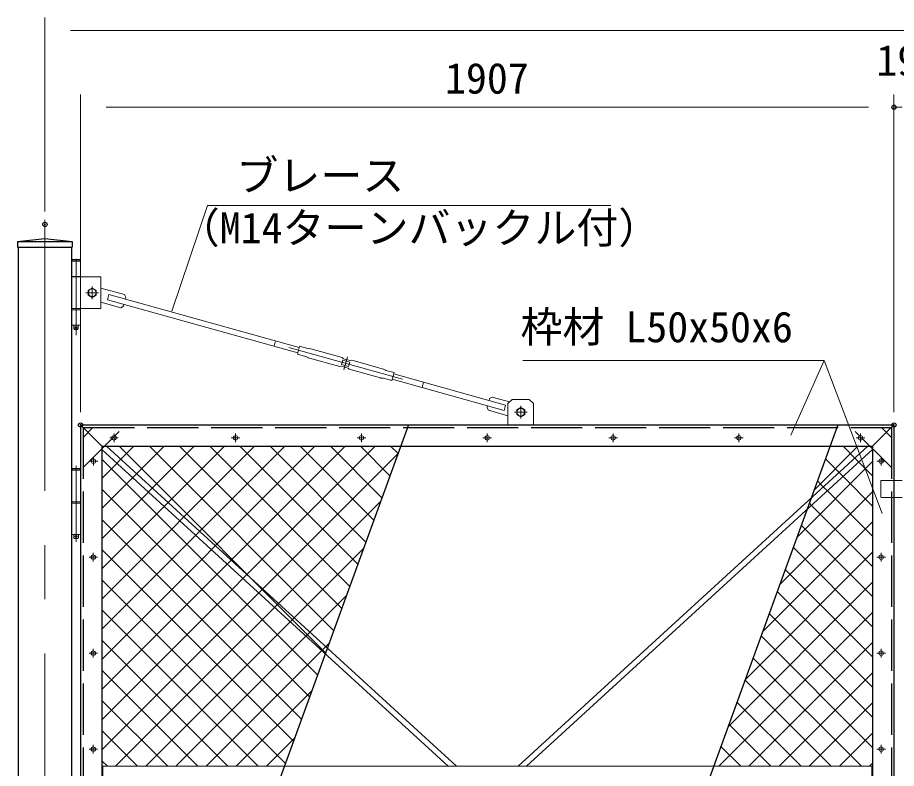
# Model space of a CAD drawing. Units: millimetres, scale not verified. Extents: x -6300 to 6300, y -4455 to 4455.
# Drawn here: x -4433 to -2373, y -313 to 1447 of the extents above; entities that cross this region are included whole.
import ezdxf
from ezdxf.enums import TextEntityAlignment as Align

# ---------------------------------------------------------------- set-up
doc = ezdxf.new("R2010")
doc.units = ezdxf.units.MM
doc.header["$LTSCALE"] = 20
doc.header["$PDMODE"] = 32
doc.header["$PDSIZE"] = 10
doc.linetypes.add('DASHED', pattern=[7.5, 6, -1.5])
doc.linetypes.add('USER1', pattern=[50.8, 31.75, -6.35, 6.35, -6.35])
for name, color, linetype, lineweight in [('0-4_D-STR-DIM', 7, 'Continuous', 13), ('0-6_Defpoints', 8, 'Continuous', 25), ('0-7_D-STR-TXT', 7, 'Continuous', 13), ('0-8_D-STR2', 7, 'Continuous', 13), ('0-9_D-STR1', 1, 'Continuous', 25), ('0-A_D-BMK', 2, 'USER1', 13), ('0-B_D-STR3', 3, 'Continuous', 13)]:
    doc.layers.add(name, color=color, linetype=linetype, lineweight=lineweight)
doc.styles.add('ＭＳ ゴシック', font='')
doc.styles.get('ＭＳ ゴシック').set_extended_font_data('MS Gothic')

msp = doc.modelspace()

# ---------------------------------------------------------------- linework, layer by layer
at = {"layer": '0-4_D-STR-DIM'}
for p, q in [((-4369.06, 992.16), (-4369.06, 1447.04)), ((-4309.06, 1417.04), (-429.06, 1417.04)), ((-4285.56, 522.16), (-4285.56, 1267.04)), ((-2378.56, 522.16), (-2378.56, 1267.04)), ((-2378.56, 522.16), (-2378.56, 1267.04)), ((-4225.56, 1237.04), (-2438.56, 1237.04)), ((-2438.56, 1237.04), (-2498.56, 1237.04)), ((-2378.56, 1237.04), (-2359.56, 1237.04))]:
    msp.add_line(p, q, dxfattribs=at)
at = {"layer": '0-6_Defpoints'}
for p, q in [((-3516.82, 492.16), (-4153.76, -1257.84)), ((-2510.37, 492.16), (-3147.31, -1257.84))]:
    msp.add_line(p, q, dxfattribs=at)
for p in [(-2378.56, 1237.04), (-4369.06, 962.16), (-4285.56, 492.16), (-2378.56, 492.16), (-2378.56, 492.16)]:
    msp.add_point(p, dxfattribs=at)
at = {"layer": '0-7_D-STR-TXT'}
msp.add_line((-2541.92, 643.57), (-2620.13, 467.93), dxfattribs=at)
for points in [[(-3042.7, 1006.68), (-3987.87, 1006.68), (-4071.37, 758.92)], [(-3248.76, 643.57), (-2541.92, 643.57), (-2405.86, 284.44)]]:
    msp.add_lwpolyline(points, dxfattribs=at)
at = {"layer": '0-8_D-STR2'}
for p, q in [((-4235.56, 367.06), (-4160.46, 442.16)), ((-4235.56, 296.35), (-4089.75, 442.16)), ((-4235.56, 225.64), (-4019.04, 442.16)), ((-4235.56, 154.93), (-3948.33, 442.16)), ((-4235.56, 84.22), (-3877.62, 442.16)), ((-4235.56, 13.51), (-3806.91, 442.16)), ((-4235.56, -57.2), (-3736.2, 442.16)), ((-4235.56, -127.91), (-3665.49, 442.16)), ((-4235.56, -198.62), (-3594.78, 442.16)), ((-3711.1, -41.63), (-4194.9, 442.16)), ((-3692.23, 10.21), (-4124.19, 442.16)), ((-3673.36, 62.05), (-4053.48, 442.16)), ((-3654.49, 113.89), (-3982.76, 442.16)), ((-3635.63, 165.73), (-3912.05, 442.16)), ((-3616.76, 217.58), (-3841.34, 442.16)), ((-3597.89, 269.42), (-3770.63, 442.16)), ((-3579.02, 321.26), (-3699.92, 442.16)), ((-3560.15, 373.1), (-3629.21, 442.16)), ((-3541.28, 424.94), (-3558.5, 442.16)), ((-2565.85, 339.72), (-2463.41, 442.16)), ((-4235.56, -269.34), (-3541.28, 424.95)), ((-3729.97, -93.47), (-4235.56, 412.12)), ((-2506.94, 380.55), (-2539.23, 412.85)), ((-2606.32, 228.54), (-2428.56, 406.29)), ((-2497.74, 371.35), (-2506.94, 380.55)), ((-2428.56, 302.18), (-2497.74, 371.35)), ((-2543.87, 346.77), (-2558.1, 361)), ((-3748.84, -145.32), (-4235.56, 341.41)), ((-2646.78, 117.37), (-2428.56, 335.58)), ((-2534.67, 337.57), (-2543.87, 346.77)), ((-2428.56, 231.47), (-2534.67, 337.57)), ((-4203.36, -307.84), (-3581.74, 313.78)), ((-3767.71, -197.16), (-4235.56, 270.7)), ((-2687.24, 6.19), (-2428.56, 264.87)), ((-2428.56, 90.04), (-2595.84, 257.32)), ((-3786.58, -249), (-4235.56, 199.99)), ((-4132.65, -307.84), (-3622.21, 202.6)), ((-2727.71, -104.98), (-2428.56, 194.16)), ((-2428.56, 19.33), (-2614.71, 205.48)), ((-2428.56, -51.38), (-2633.58, 153.64)), ((-3805.45, -300.84), (-4235.56, 129.28)), ((-2768.17, -216.16), (-2428.56, 123.45)), ((-4061.93, -307.84), (-3662.67, 91.43)), ((-2428.56, -122.09), (-2652.45, 101.8)), ((-3869.16, -307.84), (-4235.56, 58.57)), ((-2789.14, -307.84), (-2428.56, 52.74)), ((-2428.56, -192.8), (-2671.32, 49.95)), ((-3939.87, -307.84), (-4235.56, -12.14)), ((-3991.22, -307.84), (-3703.14, -19.75)), ((-2718.43, -307.84), (-2428.56, -17.97)), ((-2428.56, -263.51), (-2690.19, -1.89)), ((-2454.95, -307.84), (-2709.05, -53.73)), ((-4010.58, -307.84), (-4235.56, -82.85)), ((-2647.72, -307.84), (-2428.56, -88.68)), ((-2525.66, -307.84), (-2727.92, -105.57)), ((-3920.51, -307.84), (-3743.6, -130.92)), ((-4081.29, -307.84), (-4235.56, -153.57)), ((-2596.37, -307.84), (-2746.79, -157.41)), ((-2577.01, -307.84), (-2428.56, -159.39)), ((-4152, -307.84), (-4235.56, -224.28)), ((-2667.08, -307.84), (-2765.66, -209.26)), ((-3849.8, -307.84), (-3784.06, -242.1)), ((-2506.3, -307.84), (-2428.56, -230.1)), ((-2737.79, -307.84), (-2784.53, -261.1)), ((-4222.71, -307.84), (-4235.56, -294.99)), ((-2435.59, -307.84), (-2428.56, -300.81))]:
    msp.add_line(p, q, dxfattribs=at)
for points in [[(-2428.56, 372.89), (-2460.8, 405.13), (-2470.01, 414.33), (-2497.84, 442.16)], [(-2428.56, 160.76), (-2571.61, 303.8), (-2576.97, 309.16)]]:
    msp.add_lwpolyline(points, dxfattribs=at)
at = {"layer": '0-9_D-STR1'}
for p, q in [((-4433.16, 922.16), (-4304.96, 922.16)), ((-4433.16, 922.16), (-4433.16, 909.16)), ((-4433.16, 909.16), (-4304.96, 909.16)), ((-4431.56, 909.16), (-4431.56, -1807.84)), ((-4306.56, 909.16), (-4306.56, -1807.84)), ((-4304.96, 922.16), (-4304.96, 909.16)), ((-4285.56, 492.16), (-4285.56, -1257.84)), ((-4285.56, 492.16), (-2378.56, 492.16)), ((-4285.56, 492.16), (-4235.56, 442.16)), ((-2378.56, 492.16), (-2428.56, 442.16)), ((-2378.56, 492.16), (-2378.56, -365.84)), ((-4235.56, 442.16), (-4235.56, -1207.84)), ((-4235.56, 442.16), (-2428.56, 442.16)), ((-2428.56, 442.16), (-2428.56, -365.84))]:
    msp.add_line(p, q, dxfattribs=at)
at = {"layer": '0-9_D-STR1', "linetype": 'DASHED'}
for p, q in [((-4279.56, 486.16), (-4279.56, -1251.84)), ((-4279.31, 486.16), (-2384.81, 486.16)), ((-2384.56, 486.16), (-2384.56, -365.84))]:
    msp.add_line(p, q, dxfattribs=at)
at = {"layer": '0-9_D-STR1'}
msp.add_lwpolyline([(-4433.16, 922.16), (-4369.06, 929.16), (-4304.96, 922.16)], dxfattribs=at)
at = {"layer": '0-A_D-BMK'}
for p, q in [((-4369.06, 972.7), (-4369.06, -1845.7)), ((-4296.06, 881.19), (-4296.06, 702.57)), ((-4258.06, 816.96), (-4258.06, 787.36)), ((-4272.86, 802.16), (-4243.26, 802.16)), ((-4300.06, 721.16), (-4292.06, 721.16)), ((-3796.85, 673.6), (-3530.99, 599.49)), ((-3668.18, 621.27), (-3659.71, 651.64)), ((-3253.56, 536.96), (-3253.56, 507.36)), ((-3268.36, 522.16), (-3238.76, 522.16)), ((-4197.06, 462.16), (-4217.06, 462.16)), ((-4207.06, 452.16), (-4207.06, 472.16)), ((-3912.06, 462.16), (-3932.06, 462.16)), ((-3922.06, 452.16), (-3922.06, 472.16)), ((-3617.06, 462.16), (-3637.06, 462.16)), ((-3627.06, 452.16), (-3627.06, 472.16)), ((-3322.06, 462.16), (-3342.06, 462.16)), ((-3332.06, 452.16), (-3332.06, 472.16)), ((-3027.06, 462.16), (-3047.06, 462.16)), ((-3037.06, 452.16), (-3037.06, 472.16)), ((-2732.06, 462.16), (-2752.06, 462.16)), ((-2742.06, 452.16), (-2742.06, 472.16)), ((-2447.06, 462.16), (-2467.06, 462.16)), ((-2457.06, 452.16), (-2457.06, 472.16)), ((-4255.31, 397.16), (-4255.31, 417.16)), ((-2408.81, 397.16), (-2408.81, 417.16)), ((-4296.06, 396.7), (-4296.06, 218.08)), ((-4245.31, 407.16), (-4265.31, 407.16)), ((-2418.81, 407.16), (-2398.81, 407.16)), ((-4300.06, 231.16), (-4292.06, 231.16)), ((-4255.56, 172.16), (-4255.56, 192.16)), ((-2408.56, 172.16), (-2408.56, 192.16)), ((-4245.56, 182.16), (-4265.56, 182.16)), ((-2418.56, 182.16), (-2398.56, 182.16)), ((-4255.56, -52.84), (-4255.56, -32.84)), ((-2408.56, -52.84), (-2408.56, -32.84)), ((-4265.56, -42.84), (-4245.56, -42.84)), ((-2398.56, -42.84), (-2418.56, -42.84)), ((-4245.56, -267.84), (-4265.56, -267.84)), ((-4255.56, -277.84), (-4255.56, -257.84)), ((-2418.56, -267.84), (-2398.56, -267.84)), ((-2408.56, -277.84), (-2408.56, -257.84))]:
    msp.add_line(p, q, dxfattribs=at)
at = {"layer": '0-B_D-STR3'}
for p, q in [((-4285.56, 876.16), (-4306.56, 876.16)), ((-4306.56, 876.16), (-4306.56, 726.16)), ((-4305.56, 879.16), (-4304.56, 880.16)), ((-4305.56, 879.16), (-4305.56, 876.16)), ((-4305.56, 879.16), (-4286.56, 879.16)), ((-4304.56, 880.16), (-4287.56, 880.16)), ((-4287.56, 880.16), (-4286.56, 879.16)), ((-4286.56, 879.16), (-4286.56, 876.16)), ((-4285.56, 876.16), (-4285.56, 726.16)), ((-4285.56, 840.16), (-4306.56, 840.16)), ((-4238.06, 813.2), (-4182.76, 797.78)), ((-4219.02, 798.03), (-4222.52, 785.51)), ((-4222.52, 785.51), (-3776.44, 661.16)), ((-4219.02, 798.03), (-3772.95, 673.69)), ((-4182.76, 797.78), (-4179.29, 791.62)), ((-4179.29, 791.62), (-4180.49, 787.29)), ((-4306.56, 765.16), (-4238.06, 765.16)), ((-4238.06, 779.98), (-4191.35, 766.96)), ((-4191.35, 766.96), (-4185.19, 770.43)), ((-4183.98, 774.77), (-4185.19, 770.43)), ((-4306.56, 762.16), (-4285.56, 762.16)), ((-4306.56, 726.16), (-4285.56, 726.16)), ((-4291.06, 726.16), (-4291.06, 717.16)), ((-4301.06, 717.16), (-4291.06, 717.16)), ((-4300.06, 716.16), (-4292.06, 716.16)), ((-4292.06, 716.16), (-4291.06, 717.16)), ((-3828.16, 689.08), (-3831.65, 676.55)), ((-3777.25, 658.28), (-3772.15, 676.58)), ((-3752.88, 671.21), (-3772.15, 676.58)), ((-3746.77, 670.95), (-3751.84, 671.03)), ((-3745.74, 670.77), (-3672.04, 650.23)), ((-3757.98, 652.9), (-3777.25, 658.28)), ((-3752.8, 650.07), (-3757, 652.52)), ((-3751.62, 649.58), (-3677.95, 629.04)), ((-3673.59, 633.53), (-3670.63, 644.13)), ((-3670.63, 644.13), (-3654.26, 639.56)), ((-3669.69, 647.5), (-3653.32, 642.93)), ((-3657.21, 628.97), (-3654.26, 639.56)), ((-3653.32, 642.93), (-3653.18, 643.42)), ((-3653.18, 643.42), (-3649.89, 644.06)), ((-3649.89, 644.06), (-3575.6, 623.35)), ((-3674.66, 629.68), (-3677.95, 629.04)), ((-3674.66, 629.68), (-3674.53, 630.16)), ((-3674.53, 630.16), (-3658.15, 625.6)), ((-3673.59, 633.53), (-3657.21, 628.97)), ((-3658.28, 625.11), (-3658.15, 625.6)), ((-3658.28, 625.11), (-3655.8, 622.86)), ((-3655.8, 622.86), (-3582.11, 602.32)), ((-3575.22, 623.13), (-3570.84, 620.58)), ((-3569.86, 620.19), (-3550.59, 614.82)), ((-3581.07, 602.15), (-3576, 602.06)), ((-3574.96, 601.89), (-3555.69, 596.52)), ((-3555.69, 596.52), (-3550.59, 614.82)), ((-3292.6, 526.3), (-3554.89, 599.41)), ((-3289.11, 538.82), (-3551.4, 611.93)), ((-3481.43, 592.25), (-3484.92, 579.73)), ((-3331.14, 537.04), (-3332.34, 532.7)), ((-3289.11, 538.82), (-3292.6, 526.3)), ((-3273.56, 552.16), (-3283.56, 542.16)), ((-3283.56, 542.16), (-3283.56, 492.16)), ((-3273.56, 552.16), (-3233.56, 552.16)), ((-3233.56, 552.16), (-3223.56, 542.16)), ((-3223.56, 542.16), (-3223.56, 492.16)), ((-3328.87, 526.54), (-3332.34, 532.7)), ((-3283.56, 513.92), (-3328.87, 526.54)), ((-3423.71, -307.84), (-4235.56, 434.61)), ((-3404.44, -307.84), (-4224.56, 442.16)), ((-3259.68, -307.84), (-2439.57, 442.16)), ((-3240.42, -307.84), (-2428.56, 434.61)), ((-4306.56, 386.16), (-4285.56, 386.16)), ((-4306.56, 386.16), (-4306.56, 235.16)), ((-4305.56, 389.16), (-4304.56, 390.16)), ((-4305.56, 389.16), (-4305.56, 386.16)), ((-4305.56, 389.16), (-4286.56, 389.16)), ((-4304.56, 390.16), (-4287.56, 390.16)), ((-4287.56, 390.16), (-4286.56, 389.16)), ((-4286.56, 389.16), (-4286.56, 386.16)), ((-4285.56, 386.16), (-4285.56, 235.16)), ((-2379.56, 362.16), (-2359.56, 362.16)), ((-4306.56, 312.16), (-4285.56, 312.16)), ((-4306.56, 309.16), (-4285.56, 309.16)), ((-2379.56, 322.16), (-2359.56, 322.16)), ((-4306.56, 235.16), (-4285.56, 235.16)), ((-4301.56, 235.16), (-4301.56, 227.16)), ((-4301.56, 227.16), (-4300.56, 226.16)), ((-4301.56, 227.16), (-4290.56, 227.16)), ((-4291.56, 226.16), (-4290.56, 227.16)), ((-4290.56, 235.16), (-4290.56, 227.16)), ((-4300.56, 226.16), (-4291.56, 226.16)), ((-2428.56, -307.84), (-4235.56, -307.84)), ((-4233.56, -457.84), (-4233.56, -307.84)), ((-2430.56, -365.84), (-2430.56, -307.84))]:
    msp.add_line(p, q, dxfattribs=at)
at = {"layer": '0-B_D-STR3', "linetype": 'DASHED'}
for p, q in [((-4279.56, 392.34), (-4185.56, 486.16)), ((-4279.56, 462.99), (-4256.34, 486.16)), ((-2384.56, 392.16), (-2478.56, 486.16)), ((-2384.56, 462.99), (-2407.79, 486.16)), ((-2409.56, 324.16), (-2409.56, 360.16)), ((-2407.56, 362.16), (-2379.56, 362.16)), ((-2379.56, 322.16), (-2407.56, 322.16))]:
    msp.add_line(p, q, dxfattribs=at)
at = {"layer": '0-B_D-STR3'}
for points in [[(-4306.56, 839.16), (-4238.06, 839.16), (-4238.06, 765.16)], [(-4301.06, 726.16), (-4301.06, 717.16), (-4300.06, 716.16)], [(-3669.69, 647.5), (-3669.56, 647.98), (-3672.04, 650.23)], [(-3279.68, 546.05), (-3320.28, 557.37), (-3326.44, 553.89), (-3327.65, 549.56)]]:
    msp.add_lwpolyline(points, dxfattribs=at)
for points in [[(-4267.56, 796.68), (-4258.06, 791.19), (-4248.56, 796.68), (-4248.56, 807.65), (-4258.06, 813.13), (-4267.56, 807.65)], [(-3263.06, 516.68), (-3253.56, 511.19), (-3244.06, 516.68), (-3244.06, 527.65), (-3253.56, 533.13), (-3263.06, 527.65)]]:
    msp.add_lwpolyline(points, close=True, dxfattribs=at)
for centre, radius in [((-4258.06, 802.16), 9), ((-4296.06, 721.16), 2), ((-3253.56, 522.16), 9), ((-4207.06, 462.16), 5.25), ((-3922.06, 462.16), 5.25), ((-3627.06, 462.16), 5.25), ((-3332.06, 462.16), 5.25), ((-3037.06, 462.16), 5.25), ((-2742.06, 462.16), 5.25), ((-2457.06, 462.16), 5.25), ((-4255.31, 407.16), 5.25), ((-2408.81, 407.16), 5.25), ((-4296.06, 231.16), 2), ((-4255.56, 182.16), 5.25), ((-2408.56, 182.16), 5.25), ((-4255.56, -42.84), 5.25), ((-2408.56, -42.84), 5.25), ((-4255.56, -267.84), 5.25), ((-2408.56, -267.84), 5.25)]:
    msp.add_circle(centre, radius, dxfattribs=at)
for centre, start, end in [((-3751.54, 676.02), 254.42442, 266.51918), ((-3747.08, 665.96), 74.42442, 86.51918), ((-3759.33, 648.09), 62.32966, 74.42442), ((-3750.28, 654.39), 239.81957, 254.42442), ((-3577.54, 618.7), 62.32966, 74.42442), ((-3568.52, 625.01), 242.32966, 254.42442), ((-3580.76, 607.14), 254.42442, 266.51918), ((-3576.3, 597.07), 74.42442, 86.51918)]:
    msp.add_arc(centre, 5, start, end, dxfattribs=at)
at = {"layer": '0-B_D-STR3', "linetype": 'DASHED'}
for centre, start, end in [((-2407.56, 360.16), 90, 180), ((-2407.56, 324.16), 180, 270)]:
    msp.add_arc(centre, 2, start, end, dxfattribs=at)

# ---------------------------------------------------------------- texts
at = {"layer": '0-4_D-STR-DIM', "style": 'ＭＳ ゴシック'}
for s, p in [('19', (-2419.69, 1289.17)), ('1907', (-3431.06, 1247.17))]:
    msp.add_text(s, height=72.14, dxfattribs=at).set_placement(p, align=Align.BOTTOM_LEFT)
at = {"layer": '0-7_D-STR-TXT', "style": 'ＭＳ ゴシック'}
for s, p in [('ブレース\u3000\u3000\u3000\u3000\u3000\u3000', (-3920.24, 1019.09)), ('（M14ターンバックル付）', (-4057.52, 896.54)), ('枠材 L50x50x6', (-3254.09, 664.36))]:
    msp.add_text(s, height=72.14, dxfattribs=at).set_placement(p, align=Align.BOTTOM_LEFT)

doc.saveas('drawing.dxf')
